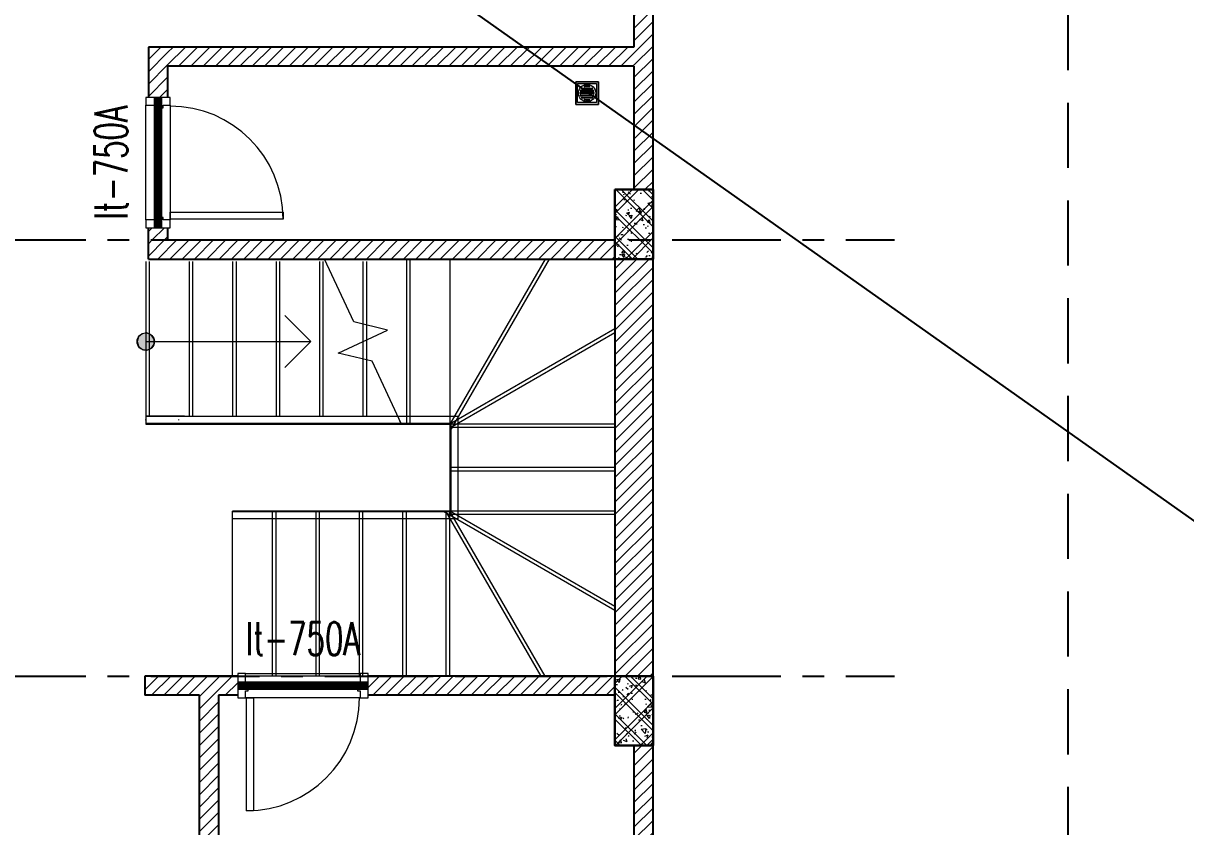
# Model space of a CAD drawing. Header units: millimetres. Extents: x -529861 to -223882, y -171969 to 61504.
# Drawn here: x -463959 to -457268, y -129857 to -125234 of the extents above; entities that cross this region are included whole.
import ezdxf
from ezdxf.enums import TextEntityAlignment as Align

# ---------------------------------------------------------------- set-up
doc = ezdxf.new("R2010")
doc.units = ezdxf.units.MM
doc.header["$LTSCALE"] = 5000
for name, pattern in [('CENTER', [2, 1.25, -0.25, 0.25, -0.25]), ('HIDDEN', [0.375, 0.25, -0.125]), ('Overhead', [3.96875, 2.38125, -1.5875])]:
    doc.linetypes.add(name, pattern=pattern)
for name, color, linetype, lineweight in [('A-DOOR', 8, 'Continuous', 9), ('A-DOOR-CUT', 7, 'Continuous', 18), ('A-FLOR-HRAL', 8, 'Continuous', 5), ('A-FLOR-HRAL-1', 8, 'Overhead', 5), ('A-WALL-CUT-1', 10, 'Continuous', 25), ('A-WALL-PATT-1', 8, 'Continuous', 5), ('A-WALL-PROJECTION', 7, 'Continuous', 9), ('KC-COT-HATCH', 13, 'Continuous', 15), ('KC-COT-NETCAT', 2, 'Continuous', 30), ('P-PIPE', 7, 'Continuous', 9), ('S-COLS-CUT', 1, 'Continuous', 25), ('S-COLS-PROJECTION', 7, 'Continuous', 9), ('S-COLS-PROJECTION-1', 7, 'Continuous', 25), ('S-COLS-PROJECTION-2', 7, 'Continuous', 5), ('S-STRS-1', 7, 'Continuous', 5), ('S-STRS-2', 7, 'Overhead', 5), ('S-STRS-ANNO', 7, 'Continuous', 5), ('S-STRS-MBND', 8, 'Overhead', 5), ('S-STRS-MBND-1', 8, 'Continuous', 5)]:
    doc.layers.add(name, color=color, linetype=linetype, lineweight=lineweight)
for name, color, linetype in [('KC ICC-COTVACH', 3, 'Continuous'), ('KCS_AXIS', 18, 'CENTER'), ('KCS_BORDER', 3, 'Continuous'), ('KCS_HIDDEN', 8, 'HIDDEN'), ('KCS_LANH_TO', 3, 'Continuous'), ('KCS_TEXT', 2, 'Continuous')]:
    doc.layers.add(name, color=color, linetype=linetype)
doc.layers.add('KCS_Plotter', color=11, linetype='Continuous', plot=False)
doc.styles.add('vnsimpli', font='vnsimli.shx', dxfattribs={"width": 0.65})
pattern_1 = [(49.99999999999999, (-466943.9143636969, -134450.3358131873), (182.184668996004, -15.93908553890309), [19.05, -209.55]), (355, (-466943.9143636969, -134450.3358131873), (-35.24242749778777, 191.0566080198829), [15.24, -167.64]), (100.451, (-466928.7323636969, -134451.6638131873), (146.9425016659592, 175.1166878202919), [16.19, -178.09]), (46.184, (-466943.9143636969, -134399.5358131873), (271.0788941350689, -42.04327417683035), [28.575, -314.325]), (96.63599999999998, (-466921.3243636969, -134403.0388131873), (237.4025071042102, 247.4272132782395), [24.28499999999998, -267.1349999999996]), (351.184, (-466943.9143636969, -134399.5358131873), (237.404605813934, 247.4251178605976), [22.86, -251.46]), (21, (-466918.5143636969, -134412.2358131873), (151.6148798353833, -102.2655185167625), [19.05, -209.55]), (226, (-466918.5143636969, -134412.2358131873), (170.6576495867728, -92.84730906988236), [15.23999999999998, -167.6399999999997]), (71.45100000000001, (-466905.8793636969, -134420.7578131873), (213.4170626943636, 81.92136778588423), [16.19, -178.09]), (67.5, (-466943.9143636969, -134450.3358131873), (-39.60297187194581, 74.77100506820722), [6.706, -158.902, 6.706, -163.474, -168.275]), (67.5, (-466943.9143636969, -134450.3358131873), (-39.60297187194581, 74.77100506820722), [-335.788, 6.706, -161.569]), (4.500000000000007, (-466943.9143636969, -134450.3358131873), (71.97091958991243, 96.54639358040444), [6.706, -90.322, 6.706, -155.092, -64.135]), (4.500000000000007, (-466943.9143636969, -134450.3358131873), (71.97091958991243, 96.54639358040444), [-258.826, 6.706, -57.42899999999999]), (327.5, (-467000.5563636969, -134450.3358131873), (135.5904877069497, -5.7289126709626), [6.706, -56.794, 6.706, -191.414, -262.89]), (327.5, (-467000.5563636969, -134450.3358131873), (135.5904877069497, -5.7289126709626), [-261.62, 6.706, -256.184]), (317.5, (-467025.9563636969, -134450.3358131873), (148.1288864750833, 25.42676126941608), [6.706, -75.844, 6.706, -124.866, -186.69]), (317.5, (-467025.9563636969, -134450.3358131873), (148.1288864750833, 25.42676126941608), [-214.122, 6.706, -179.984]), (315, (-466943.9143636969, -134450.3358131873), (76.33217702908782, 76.33217702908782), []), (315, (-466943.9143636969, -134419.2208131873), (76.33217702908782, 76.33217702908782), [])]
pattern_2 = [(45, (-466943.9143636969, -134450.3358131873), (-35.35533905932738, 35.35533905932738), [])]

# ---------------------------------------------------------------- blocks, each defined once
blk = doc.blocks.new('HBH_STR_COLUMN_REC - 220x400mm-1577201-MẶT BẰNG ĐỊNH VỊ CỬA TẦNG 1')
at = {"layer": 'S-COLS-CUT'}
for p, q in [((-110.0000000000001, 200), (109.9999999999998, 200)), ((-110.0000000000001, -199.9999999999999), (-110.0000000000001, 200)), ((109.9999999999998, 200), (109.9999999999998, -199.9999999999999)), ((109.9999999999998, -199.9999999999999), (-110.0000000000001, -199.9999999999999))]:
    blk.add_line(p, q, dxfattribs=at)
blk = doc.blocks.new('HBH_STR_COLUMN_REC - 220x400mm-1287819-MẶT BẰNG ĐỊNH VỊ CỬA TẦNG 1')
at = {"layer": 'S-COLS-CUT'}
for p, q in [((-110.0000000000001, 200), (109.9999999999998, 200)), ((-110.0000000000001, -199.9999999999999), (-110.0000000000001, 200)), ((109.9999999999998, 200), (109.9999999999998, -199.9999999999999)), ((109.9999999999998, -199.9999999999999), (-110.0000000000001, -199.9999999999999))]:
    blk.add_line(p, q, dxfattribs=at)
blk = doc.blocks.new('HBH_DR_WOOD_SINGLE - 750x2200-1083755-MẶT BẰNG ĐỊNH VỊ CỬA TẦNG 1')
at = {"layer": 'A-DOOR'}
for p, q in [((244.9999999999989, 69.99999999998083), (244.9999999999949, 719.999999999998)), ((244.999999999995, 719.999999999998), (285.0000000000086, 719.9999999999982)), ((285.0000000000086, 719.9999999999982), (285.0000000000126, 69.99999999998111)), ((285.0000000000126, 69.99999999998107), (245.0000000000005, 69.99999999998083))]:
    blk.add_line(p, q, dxfattribs=at)
blk.add_arc((285.0000000000001, 69.99999999999783), 649.9999999999995, 90.00000000000006, 180, dxfattribs=at)
at = {"layer": 'A-DOOR-CUT'}
for p, q in [((-369.9999999999985, 69.99999999999444), (-414.9999999999999, 69.99999999999444)), ((-414.9999999999999, 69.99999999999444), (-414.9999999999999, -70.00000000000557)), ((-369.9999999999985, 29.99999999999758), (-369.9999999999985, 69.99999999999444)), ((334.9999999999999, 69.99999999999444), (289.9999999999985, 69.99999999999444)), ((289.9999999999985, 69.99999999999444), (289.9999999999986, 29.99999999999758)), ((334.9999999999999, -70.00000000000557), (334.9999999999999, 69.99999999999444)), ((-354.9999999999973, 29.99999999999758), (-369.9999999999985, 29.99999999999758)), ((-354.9999999999973, -2.470290638711958e-12), (-354.9999999999973, 29.99999999999758)), ((289.9999999999986, 29.99999999999758), (274.9999999999973, 29.99999999999758)), ((274.9999999999973, 29.99999999999758), (274.9999999999973, -2.470290638711958e-12)), ((-369.9999999999985, -70.00000000000557), (-369.9999999999985, -2.470290638711958e-12)), ((-369.9999999999985, -2.470290638711958e-12), (-354.9999999999973, -2.470290638711958e-12)), ((274.9999999999973, -2.470290638711958e-12), (289.9999999999985, -2.470290638711958e-12)), ((289.9999999999985, -2.470290638711958e-12), (289.9999999999986, -70.00000000000557)), ((-414.9999999999999, -70.00000000000557), (-369.9999999999985, -70.00000000000557)), ((289.9999999999986, -70.00000000000557), (334.9999999999999, -70.00000000000557))]:
    blk.add_line(p, q, dxfattribs=at)
blk = doc.blocks.new('Top Rail Type - Top Rail_Internal_-981427-MẶT BẰNG ĐỊNH VỊ CỬA TẦNG 1')
at = {"layer": 'A-FLOR-HRAL'}
for p, q in [((3912.86515133698, 6955.399879907372), (3689.999992713776, 6955.399879907372)), ((3689.999992713776, 6915.39987990737), (3912.86515133698, 6915.399879907367)), ((3877.693726753026, 6937.490449172712), (3877.693726753026, 6933.309310642006))]:
    blk.add_line(p, q, dxfattribs=at)
at = {"layer": 'A-FLOR-HRAL', "flags": 128}
blk.add_lwpolyline([(3689.999992713771, 6933.475332794443), (3689.999992713771, 6935.399879907361), (3689.999992713771, 6937.324427020279)], dxfattribs=at)
blk = doc.blocks.new('Top Rail Type - Top Rail_Internal_-V1-MẶT BẰNG ĐỊNH VỊ CỬA TẦNG 1')
at = {"layer": 'A-FLOR-HRAL'}
for p, q in [((3689.999992713771, 6955.39987990736), (3689.999992713771, 6915.39987990736)), ((3689.999992713771, 6955.39987990736), (5140.325762657159, 6955.399879907355)), ((3689.999992713771, 6915.39987990736), (5158.97806898336, 6915.399879907355)), ((5158.97806898336, 6915.399879907355), (5140.325762657159, 6955.399879907355))]:
    blk.add_line(p, q, dxfattribs=at)
at = {"layer": 'A-FLOR-HRAL-1'}
for p, q in [((5140.325762657159, 6955.399879907355), (5385.399992713768, 6955.399879907354)), ((5158.97806898336, 6915.399879907355), (5385.399992713768, 6915.399879907354)), ((5385.399992713768, 6955.399879907354), (5485.399992713768, 6955.399879907354)), ((5385.399992713768, 6915.399879907354), (5445.399992713769, 6915.399879907354)), ((5445.399992713769, 6915.399879907354), (5445.399992713769, 6855.399879907354)), ((5485.399992713768, 6955.399879907354), (5485.399992713768, 6855.399879907354)), ((5445.399992713769, 6855.399879907354), (5445.399992713768, 6464.599879907356)), ((5485.399992713768, 6855.399879907354), (5485.399992713767, 6464.599879907356)), ((5445.399992713768, 6464.599879907356), (5445.399992713768, 6404.599879907356)), ((5485.399992713767, 6464.599879907356), (5485.399992713767, 6364.599879907356)), ((4189.999992713771, 6364.59987990736), (4189.999992713771, 6404.59987990736)), ((5385.399992713767, 6404.599879907356), (4189.999992713771, 6404.59987990736)), ((5385.399992713767, 6364.599879907356), (4189.999992713771, 6364.59987990736)), ((5445.399992713768, 6404.599879907356), (5385.399992713767, 6404.599879907356)), ((5485.399992713767, 6364.599879907356), (5385.399992713767, 6364.599879907356))]:
    blk.add_line(p, q, dxfattribs=at)
blk = doc.blocks.new('HBH_DR_WOOD_SINGLE - 750x2200 CỬA NHÔM KÍNH-1734643-MẶT BẰNG ĐỊNH VỊ CỬA TẦNG 1')
at = {"layer": 'A-DOOR'}
for p, q in [((244.9999999999989, 69.99999999998083), (244.9999999999949, 719.999999999998)), ((244.999999999995, 719.999999999998), (285.0000000000086, 719.9999999999982)), ((285.0000000000086, 719.9999999999982), (285.0000000000126, 69.99999999998111)), ((285.0000000000126, 69.99999999998107), (245.0000000000005, 69.99999999998083))]:
    blk.add_line(p, q, dxfattribs=at)
blk.add_arc((285.0000000000001, 69.99999999999783), 649.9999999999995, 90.00000000000006, 180, dxfattribs=at)
at = {"layer": 'A-DOOR-CUT'}
for p, q in [((-369.9999999999985, 69.99999999999444), (-414.9999999999999, 69.99999999999444)), ((-414.9999999999999, 69.99999999999444), (-414.9999999999999, -70.00000000000557)), ((-369.9999999999985, 29.99999999999758), (-369.9999999999985, 69.99999999999444)), ((334.9999999999999, 69.99999999999444), (289.9999999999985, 69.99999999999444)), ((289.9999999999985, 69.99999999999444), (289.9999999999986, 29.99999999999758)), ((334.9999999999999, -70.00000000000557), (334.9999999999999, 69.99999999999444)), ((-354.9999999999973, 29.99999999999758), (-369.9999999999985, 29.99999999999758)), ((-354.9999999999973, -2.470290638711958e-12), (-354.9999999999973, 29.99999999999758)), ((289.9999999999986, 29.99999999999758), (274.9999999999973, 29.99999999999758)), ((274.9999999999973, 29.99999999999758), (274.9999999999973, -2.470290638711958e-12)), ((-369.9999999999985, -70.00000000000557), (-369.9999999999985, -2.470290638711958e-12)), ((-369.9999999999985, -2.470290638711958e-12), (-354.9999999999973, -2.470290638711958e-12)), ((274.9999999999973, -2.470290638711958e-12), (289.9999999999985, -2.470290638711958e-12)), ((289.9999999999985, -2.470290638711958e-12), (289.9999999999986, -70.00000000000557)), ((-414.9999999999999, -70.00000000000557), (-369.9999999999985, -70.00000000000557)), ((289.9999999999986, -70.00000000000557), (334.9999999999999, -70.00000000000557))]:
    blk.add_line(p, q, dxfattribs=at)
blk = doc.blocks.new('HBH_PLB_FLOOR_WASTE - TYP-1319631-MẶT BẰNG ĐỊNH VỊ CỬA TẦNG 1')
at = {"layer": 'P-PIPE'}
for p, q in [((-64.99999999999541, -65.00000000002527), (-64.99999999999541, 64.9999999999749)), ((-64.99999999999541, 64.9999999999749), (65.00000000000787, 64.9999999999749)), ((65.00000000000792, 64.99999999997492), (-64.99999999999538, 64.99999999997492)), ((-64.99999999999538, 64.99999999997492), (-64.9999999999954, -65.00000000002524)), ((-54.99999999999541, -55.00000000002524), (-54.99999999999541, 54.99999999997492)), ((-54.99999999999541, 54.99999999997492), (55.00000000000789, 54.99999999997492)), ((-36.00000000000624, 15.28773567539052), (-36.00000000000615, -15.28773567540714)), ((-29.00000000000623, -28.98437499999141), (-29.00000000000626, 28.98437499997456)), ((-23.00000000000627, 28.98437499997456), (-23.00000000000606, -28.98437499999145)), ((-16.00000000000625, -36.64062499999147), (-16.00000000000626, 36.64062499997463)), ((-10.00000000000629, 36.64062499997463), (-10.00000000000606, -36.6406249999915)), ((-2.999999999981403, -38.74999999999157), (-2.999999999981177, 38.74999999997467)), ((3.000000000018795, 38.74999999997468), (3.000000000018785, -38.74999999999153)), ((10.00000000001859, -36.6406249999915), (10.00000000001882, 36.64062499997463)), ((16.00000000001879, 36.64062499997463), (16.00000000001878, -36.64062499999147)), ((23.00000000001859, -28.98437499999145), (23.0000000000188, 28.98437499997456)), ((29.00000000001879, 28.98437499997456), (29.00000000001876, -28.98437499999141)), ((36.00000000001867, -15.28773567540715), (36.00000000001876, 15.28773567539052)), ((55.00000000000789, 54.99999999997492), (55.00000000000789, -55.00000000002524)), ((65.00000000000789, 64.9999999999749), (65.00000000000789, -65.00000000002525)), ((65.00000000000792, -65.00000000002524), (65.00000000000792, 64.99999999997492)), ((65.00000000000789, -65.00000000002527), (-64.9999999999954, -65.00000000002527)), ((-64.9999999999954, -65.00000000002524), (65.00000000000792, -65.00000000002524)), ((55.00000000000789, -55.00000000002524), (-54.9999999999954, -55.00000000002524))]:
    blk.add_line(p, q, dxfattribs=at)
blk.add_circle((6.180442060968962e-12, -2.51766327603027e-11), 50.00000000000004, dxfattribs=at)
for centre, radius, start, end in [((-6.151781520347975e-12, -2.528863824844248e-11), 41.87499999999999, 158.5874781880334, 201.412521807559), ((-37.49231106692829, 14.69587711305846), 1.605393683263967, 21.63354212145727, 158.3664578785403), ((-26.00000000000616, 28.98437499997455), 3.0000000000001, 1.087749701060523e-12, 180.0000000000007), ((-13.00000000000616, 36.64062499997461), 3.000000000000094, 1.164083013415647e-12, 180.0000000000006), ((1.8696443872257e-11, 38.74999999997467), 3.00000000000009, 4.961665303083086e-13, 180.0000000000002), ((13.00000000001869, 36.64062499997461), 3.000000000000096, 5.915831707522141e-13, 180.0000000000003), ((26.00000000001869, 28.98437499997455), 3.000000000000097, 6.106664988409952e-13, 180.0000000000003), ((37.49231106694083, 14.69587711305846), 1.605393683263967, 21.63354212146066, 158.3664578785438), ((1.86794055106085e-11, -2.528863824844248e-11), 41.87499999999999, 338.5874781924414, 21.41252181196772), ((-37.49231106692829, -14.69587711307532), 1.605393683263967, 201.6335420075736, 338.3664578785518), ((-26.00000000000616, -28.98437499999141), 3.000000000000098, 180.0000000000003, 1.526666247102488e-13), ((-13.00000000000616, -36.64062499999147), 3.000000000000094, 180.0000000000002, 2.544443745170813e-13), ((1.8696443872257e-11, -38.74999999999153), 3.000000000000091, 180.0000000000012, 7.124442486478279e-13), ((13.00000000001869, -36.64062499999147), 3.000000000000094, 180.0000000000011, 1.017777498068325e-12), ((26.00000000001869, -28.98437499999141), 3.000000000000099, 180.0000000000011, 9.15999748261493e-13), ((37.49231106694083, -14.69587711307532), 1.605393683263965, 201.6335421214482, 338.3664579924264)]:
    blk.add_arc(centre, radius, start, end, dxfattribs=at)
blk = doc.blocks.new('2-LUOI TRUC')
at = {"layer": 'KCS_AXIS', "ltscale": 0.1}
for p, q in [((-23605.34346586291, -46766.54382074761), (-23605.34346586291, -33447.5459575562)), ((-31495.34346586291, -39177.5459575562), (-22215.34346586291, -39177.5459575562)), ((-31495.34346586291, -41687.54595751593), (-22215.34346586291, -41687.54595751593))]:
    blk.add_line(p, q, dxfattribs=at)
blk = doc.blocks.new('*U935')
at = {"layer": 'KC-COT-HATCH'}
h = blk.add_hatch(dxfattribs=at)
h.set_pattern_fill('CHAU-02', color=256, scale=30, pattern_type=2)
h.set_pattern_definition([(49.99999999999999, (-758.4432547455838, -466.9000352710326), (215.178054780226, -18.82564049477853), [22.5, -247.5]), (355, (-758.4432547455838, -466.9000352710326), (-41.6254000839, 225.6576401100035), [18, -198]), (100.4514, (-740.5117507455836, -468.4688372710326), (173.5528145142065, 206.8318626182861), [19.122057, -210.3426336]), (46.18420000000001, (-758.4432547455838, -406.9000352710326), (320.1723145876933, -49.65570429870542), [33.75, -371.25]), (96.6356, (-731.7622312455837, -411.0380273710326), (280.398811664611, 292.2353612701325), [28.6830864, -315.5139]), (351.1842, (-758.4432547455838, -406.9000352710326), (280.3985835400882, 292.2355802775974), [27, -297]), (21, (-728.4432547455838, -421.9000352710326), (179.0721156355385, -120.7856671996016), [22.5, -247.5]), (226, (-728.4432547455838, -421.9000352710326), (201.5646367418057, -109.6619427481773), [17.99999999999997, -197.9999999999998]), (71.4514, (-713.5205848455837, -431.9655170710327), (252.066788574447, 96.75914901298572), [19.122057, -210.3426336]), (67.5, (-758.4432547455838, -466.9000352710326), (-46.77485499136161, 88.31233855207942), [0, -195.6, 0, -201, 0, -198.75]), (4.500000000000006, (-758.4432547455838, -466.9000352710326), (85.00527716362008, 114.0309565615238), [0, -114.6, 0, -191.1, 0, -75.75]), (327.5, (-825.3432547455836, -466.9000352710326), (160.1467308517227, -6.766461520313927), [0, -75, 0, -234, 0, -310.5]), (317.5, (-855.3432547455836, -466.9000352710326), (174.9558508027159, 30.03149469969532), [0, -97.5, 0, -155.4, 0, -220.5]), (315, (-758.4432547455838, -466.9000352710326), (90.15611460128481, 90.15611460128481), []), (315, (-758.4432547455838, -430.1500352710326), (90.15611460128481, 90.15611460128481), [])])
h.paths.add_polyline_path([(-110.0000000000002, 200.0000000000001), (-110.0000000000002, -199.9999999999999), (109.9999999999998, -199.9999999999999), (109.9999999999998, 200.0000000000001)])
at = {"layer": 'KC-COT-NETCAT'}
blk.add_lwpolyline([(-110.0000000000002, -199.9999999999999), (109.9999999999998, -199.9999999999999), (109.9999999999998, 200.0000000000001), (-110.0000000000002, 200.0000000000001)], close=True, dxfattribs=at)
blk = doc.blocks.new('2-MBC')
at = {"layer": 'KC ICC-COTVACH', "xscale": -1, "rotation": 180}
for p in [(6279.999999999825, 6939.999999973821), (6279.999999999825, 4139.999999922031)]:
    blk.add_blockref('*U935', p, dxfattribs=at)
at = {"layer": 'KCS_AXIS'}
blk.add_blockref('2-LUOI TRUC', (29995.34346586291, 46027.5459575562), dxfattribs=at)

msp = doc.modelspace()

# ---------------------------------------------------------------- hatches: boundary and pattern name
at = {"layer": 'A-WALL-PATT-1'}
h = msp.add_hatch(dxfattribs=at)
h.set_pattern_fill('FP_2', color=256, style=0, pattern_type=2)
h.set_pattern_definition(pattern_2)
h.paths.add_polyline_path([(-460333.9143709831, -126190.33593328), (-460333.9143709831, -122360.33593328), (-460443.9143709831, -122360.33593328), (-460443.9143709831, -126190.33593328)])
h = msp.add_hatch(dxfattribs=at)
h.set_pattern_fill('FP_2', color=256, style=0, pattern_type=2)
h.set_pattern_definition(pattern_2)
h.paths.add_polyline_path([(-463238.9143709831, -126480.3359332799), (-463128.9143709831, -126480.3359332799), (-463128.9143709831, -126410.33593328), (-463238.9143709831, -126410.33593328), (-463238.9143709831, -126465.33593328)])
h.paths.add_polyline_path([(-463128.9143709831, -125660.33593328), (-463128.9143709831, -125370.3359332799), (-463238.9143709831, -125370.3359332799), (-463238.9143709831, -125660.33593328), (-463153.9143709831, -125660.33593328)])
h = msp.add_hatch(dxfattribs=at)
h.set_pattern_fill('FP_2', color=256, style=0, pattern_type=2)
h.set_pattern_definition(pattern_2)
h.paths.add_polyline_path([(-460772.8121841529, -125480.33593328), (-460443.9143709831, -125480.33593328), (-460443.9143709831, -125370.33593328), (-463128.9143709831, -125370.3359332799), (-463128.9143709831, -125480.3359332799), (-461709.232299216, -125480.33593328)])
h = msp.add_hatch(dxfattribs=at)
h.set_pattern_fill('FP_2', color=256, style=0, pattern_type=2)
h.set_pattern_definition(pattern_2)
h.paths.add_polyline_path([(-460568.9143709831, -126590.33593328), (-460553.9143709831, -126590.33593328), (-460553.9143709831, -126480.33593328), (-463238.9143709831, -126480.3359332799), (-463238.9143709831, -126590.3359332799), (-461709.232299216, -126590.33593328)])
h = msp.add_hatch(dxfattribs=at)
h.set_pattern_fill('FP_2', color=256, style=0, pattern_type=2)
h.set_pattern_definition(pattern_2)
h.paths.add_polyline_path([(-460333.9143709831, -128990.33593328), (-460333.9143709831, -126590.33593328), (-460553.9143709831, -126590.33593328), (-460553.9143709828, -128990.33593328)])
h = msp.add_hatch(dxfattribs=at)
h.set_pattern_fill('FP_2', color=256, style=0, pattern_type=2)
h.set_pattern_definition(pattern_2)
h.paths.add_polyline_path([(-460553.9143709828, -129100.33593328), (-460553.9143709828, -128990.33593328), (-461974.2512782087, -128990.33593328), (-461974.2512782087, -129100.33593328), (-460568.9143709831, -129100.33593328)])
h.paths.add_polyline_path([(-462724.2512782087, -129100.33593328), (-462724.2512782087, -128990.33593328), (-463259.2512782087, -128990.33593328), (-463259.2512782087, -129100.33593328), (-462834.2512782087, -129100.33593328)])
h = msp.add_hatch(dxfattribs=at)
h.set_pattern_fill('FP_2', color=256, style=0, pattern_type=2)
h.set_pattern_definition(pattern_2)
h.paths.add_polyline_path([(-462944.2512782087, -131420.33593328), (-462834.2512782087, -131420.33593328), (-462834.2512782087, -129100.33593328), (-462944.2512782087, -129100.33593328), (-462944.2512782087, -131405.33593328)])
h = msp.add_hatch(dxfattribs=at)
h.set_pattern_fill('FP_2', color=256, style=0, pattern_type=2)
h.set_pattern_definition(pattern_2)
h.paths.add_polyline_path([(-460333.9143709831, -133220.33593328), (-460333.9143709831, -129390.33593328), (-460443.9143709831, -129390.33593328), (-460443.9143709831, -133220.33593328)])
at = {"layer": 'S-COLS-PROJECTION-2'}
h = msp.add_hatch(dxfattribs=at)
h.set_pattern_fill('FP_1', color=256, style=0, pattern_type=2)
h.set_pattern_definition(pattern_1)
h.paths.add_polyline_path([(-460333.9143709828, -126590.33593328), (-460333.9143709828, -126190.33593328), (-460553.9143709828, -126190.33593328), (-460553.9143709828, -126590.33593328)])
h = msp.add_hatch(dxfattribs=at)
h.set_pattern_fill('FP_1', color=256, style=0, pattern_type=2)
h.set_pattern_definition(pattern_1)
h.paths.add_polyline_path([(-460443.9143709831, -129390.33593328), (-460333.9143709828, -129390.33593328), (-460333.9143709828, -128990.33593328), (-460553.9143709828, -128990.33593328), (-460553.9143709828, -129390.33593328), (-460458.9143709831, -129390.33593328)])
at = {"layer": 'S-STRS-ANNO'}
h = msp.add_hatch(color=256, dxfattribs=at)
edge = h.paths.add_edge_path()
edge.add_arc((-463253.9143709831, -127065.33593328), 50, 0, 360)
msp.add_hatch(color=256, dxfattribs=at).paths.add_polyline_path([(-463246.7986290694, -127114.827005374), (-463221.1713342858, -127103.1234119977), (-463205.9397223024, -127079.422561122), (-463205.9397223024, -127051.2493054379), (-463221.1713342858, -127027.5484545623), (-463246.7986290694, -127015.8448611859), (-463274.6851216332, -127019.8543335122), (-463295.9770476246, -127038.3038924072), (-463303.9143709831, -127065.33593328), (-463295.9770476246, -127092.3679741527), (-463274.6851216332, -127110.8175330477)])

# ---------------------------------------------------------------- linework, layer by layer
at = {"layer": 'A-WALL-CUT-1'}
for p, q in [((-460443.9143709831, -122360.33593328), (-460443.9143709831, -125370.33593328)), ((-460333.9143709831, -126190.33593328), (-460333.9143709831, -122360.33593328)), ((-463238.9143709831, -125370.33593328), (-463238.9143709831, -125660.33593328)), ((-460443.9143709831, -125370.33593328), (-463238.9143709831, -125370.33593328)), ((-463128.9143709831, -125480.33593328), (-463128.9143709831, -125660.33593328)), ((-460443.9143709831, -125480.33593328), (-463128.9143709831, -125480.33593328)), ((-460443.9143709831, -125480.33593328), (-460443.9143709831, -126190.33593328)), ((-463238.9143709831, -126590.33593328), (-463238.9143709831, -126410.33593328)), ((-463128.9143709831, -126410.33593328), (-463128.9143709831, -126480.33593328)), ((-463128.9143709831, -126480.33593328), (-460553.9143709831, -126480.33593328)), ((-460553.9143709831, -126480.33593328), (-460553.9143709828, -128990.33593328)), ((-463238.9143709831, -126590.33593328), (-460333.9143709831, -126590.33593328)), ((-460333.9143709831, -128990.33593328), (-460333.9143709831, -126590.33593328)), ((-463259.2512782087, -128990.33593328), (-463259.2512782087, -129100.33593328)), ((-462724.2512782087, -128990.33593328), (-463259.2512782087, -128990.33593328)), ((-460333.9143709831, -128990.33593328), (-461974.2512782087, -128990.33593328)), ((-462944.2512782087, -129100.33593328), (-463259.2512782087, -129100.33593328)), ((-462944.2512782087, -131420.33593328), (-462944.2512782087, -129100.33593328)), ((-462834.2512782087, -129100.33593328), (-462834.2512782087, -131530.33593328)), ((-462724.2512782087, -129100.33593328), (-462834.2512782087, -129100.33593328)), ((-460553.9143709828, -129100.33593328), (-461974.2512782087, -129100.33593328)), ((-460443.9143709831, -129390.33593328), (-460443.9143709831, -131530.33593328)), ((-460333.9143709831, -133220.33593328), (-460333.9143709831, -129390.33593328))]:
    msp.add_line(p, q, dxfattribs=at)
at = {"layer": 'A-WALL-PROJECTION'}
for p, q in [((-463253.9143709831, -126365.33593328), (-463253.9143709831, -125705.33593328)), ((-463113.9143709831, -125705.33593328), (-463113.9143709831, -126365.33593328)), ((-462679.2512782087, -128975.33593328), (-462019.2512782087, -128975.33593328)), ((-462019.2512782087, -129115.33593328), (-462679.2512782087, -129115.33593328))]:
    msp.add_line(p, q, dxfattribs=at)
at = {"layer": 'KCS_HIDDEN', "ltscale": 0.3}
msp.add_line((-457946.4835324015, -117815.8167407333), (-457946.4835324015, -140045.7597331531), dxfattribs=at)
at = {"layer": 'KCS_LANH_TO', "color": 1, "linetype": 'ByBlock', "ltscale": 1500, "const_width": 50}
for points in [[(-463183.914370983, -125660.3359332803), (-463183.914370983, -126410.3359332803)], [(-462724.251278209, -129045.3359332803), (-461974.251278209, -129045.3359332803)]]:
    msp.add_lwpolyline(points, dxfattribs=at)
at = {"layer": 'KCS_Plotter', "linetype": 'ByBlock', "ltscale": 1500}
msp.add_line((-472309.8424399408, -117428.5354907326), (-439778.2174399408, -140433.0409831523), dxfattribs=at)
at = {"layer": 'S-COLS-CUT'}
for p, q in [((-460553.9143709828, -126190.33593328), (-460553.9143709828, -126590.33593328)), ((-460458.9143709831, -126190.33593328), (-460553.9143709828, -126190.33593328)), ((-460333.9143709828, -126590.33593328), (-460333.9143709828, -126190.33593328)), ((-460333.9143709828, -129390.33593328), (-460333.9143709828, -128990.33593328)), ((-460553.9143709828, -129115.33593328), (-460553.9143709828, -129390.33593328)), ((-460553.9143709828, -129390.33593328), (-460458.9143709831, -129390.33593328))]:
    msp.add_line(p, q, dxfattribs=at)
at = {"layer": 'S-COLS-PROJECTION'}
for p, q in [((-460443.9143709831, -126190.33593328), (-460458.9143709831, -126190.33593328)), ((-460333.9143709828, -126190.33593328), (-460443.9143709831, -126190.33593328)), ((-460553.9143709828, -126590.33593328), (-460333.9143709828, -126590.33593328)), ((-460553.9143709828, -128990.33593328), (-460553.9143709828, -129115.33593328)), ((-460333.9143709828, -128990.33593328), (-460553.9143709828, -128990.33593328)), ((-460458.9143709831, -129390.33593328), (-460443.9143709831, -129390.33593328)), ((-460443.9143709831, -129390.33593328), (-460333.9143709828, -129390.33593328))]:
    msp.add_line(p, q, dxfattribs=at)
at = {"layer": 'S-STRS-1'}
for p, q in [((-463253.9143709831, -126605.33593328), (-463253.9143709831, -127494.93593328)), ((-463003.9143709831, -126605.33593328), (-463003.9143709831, -127494.93593328)), ((-462753.9143709831, -126605.33593328), (-462753.9143709831, -127494.93593328)), ((-462503.9143709831, -126605.33593328), (-462503.9143709831, -127494.93593328)), ((-462253.9143709831, -126605.33593328), (-462253.9143709831, -127494.93593328)), ((-462003.9143709831, -126964.8861106513), (-462003.9143709831, -127065.33593328)), ((-462003.9143709831, -127165.7857559086), (-462003.9143709831, -127494.93593328)), ((-463253.9143709831, -127534.93593328), (-463253.9143709831, -127540.33593328)), ((-463253.9143709831, -127540.33593328), (-463003.9143709831, -127540.33593328)), ((-463003.9143709831, -127534.93593328), (-463003.9143709831, -127540.33593328)), ((-463003.9143709831, -127540.33593328), (-462753.9143709831, -127540.33593328)), ((-462753.9143709831, -127534.93593328), (-462753.9143709831, -127540.33593328)), ((-462753.9143709831, -127540.33593328), (-462503.9143709831, -127540.33593328)), ((-462503.9143709831, -127534.93593328), (-462503.9143709831, -127540.33593328)), ((-462503.9143709831, -127540.33593328), (-462253.9143709831, -127540.33593328)), ((-462253.9143709831, -127534.93593328), (-462253.9143709831, -127540.33593328)), ((-462253.9143709831, -127540.33593328), (-462003.9143709831, -127540.33593328)), ((-462003.9143709831, -127534.93593328), (-462003.9143709831, -127540.33593328)), ((-462003.9143709831, -127540.33593328), (-461782.4182333595, -127540.33593328))]:
    msp.add_line(p, q, dxfattribs=at)
at = {"layer": 'S-STRS-2'}
for p, q in [((-463233.9143709831, -126605.33593328), (-463233.9143709831, -127494.93593328)), ((-462983.9143709831, -126605.33593328), (-462983.9143709831, -127494.93593328)), ((-462733.9143709831, -126605.33593328), (-462733.9143709831, -127494.93593328)), ((-462483.9143709831, -126605.33593328), (-462483.9143709831, -127494.93593328)), ((-462233.9143709831, -126605.33593328), (-462233.9143709831, -127494.93593328)), ((-461983.9143709831, -126969.7467243685), (-461983.9143709831, -127056.0097801169)), ((-461983.9143709831, -127170.6463696258), (-461983.9143709831, -127494.93593328)), ((-463233.9143709831, -127534.93593328), (-463233.9143709831, -127540.33593328)), ((-462983.9143709831, -127534.93593328), (-462983.9143709831, -127540.33593328)), ((-462733.9143709831, -127534.93593328), (-462733.9143709831, -127540.33593328)), ((-462483.9143709831, -127534.93593328), (-462483.9143709831, -127540.33593328)), ((-462233.9143709831, -127534.93593328), (-462233.9143709831, -127540.33593328)), ((-461983.9143709831, -127534.93593328), (-461983.9143709831, -127540.33593328))]:
    msp.add_line(p, q, dxfattribs=at)
at = {"layer": 'S-STRS-ANNO'}
for p, q in [((-462303.9143709831, -127065.33593328), (-462453.9143709831, -126915.33593328)), ((-463295.9770476246, -127038.3038924072), (-463303.9143709831, -127065.33593328)), ((-463274.6851216332, -127019.8543335122), (-463295.9770476246, -127038.3038924072)), ((-463246.7986290694, -127015.8448611859), (-463274.6851216332, -127019.8543335122)), ((-463221.1713342858, -127027.5484545623), (-463246.7986290694, -127015.8448611859)), ((-463205.9397223024, -127051.2493054379), (-463221.1713342858, -127027.5484545623)), ((-463205.9397223024, -127079.422561122), (-463205.9397223024, -127051.2493054379)), ((-463303.9143709831, -127065.33593328), (-463295.9770476246, -127092.3679741527)), ((-463295.9770476246, -127092.3679741527), (-463274.6851216332, -127110.8175330477)), ((-463274.6851216332, -127110.8175330477), (-463246.7986290694, -127114.827005374)), ((-463253.9143709831, -127065.33593328), (-463003.9143709831, -127065.33593328)), ((-463246.7986290694, -127114.827005374), (-463221.1713342858, -127103.1234119977)), ((-463221.1713342858, -127103.1234119977), (-463205.9397223024, -127079.422561122)), ((-463003.9143709831, -127065.33593328), (-462753.9143709831, -127065.33593328)), ((-462753.9143709831, -127065.33593328), (-462503.9143709831, -127065.33593328)), ((-462503.9143709831, -127065.33593328), (-462303.9143709831, -127065.33593328)), ((-462303.9143709831, -127065.33593328), (-462453.9143709831, -127215.33593328))]:
    msp.add_line(p, q, dxfattribs=at)
msp.add_circle((-463253.9143709831, -127065.33593328), 50, dxfattribs=at)
at = {"layer": 'S-STRS-MBND'}
for p, q in [((-462003.9143709831, -126605.33593328), (-462003.9143709831, -126964.8861106513)), ((-461983.9143709831, -126605.33593328), (-461983.9143709831, -126969.7467243685)), ((-461753.9143709831, -126590.33593328), (-461753.9143709831, -127540.33593328)), ((-461733.9143709831, -126590.33593328), (-461733.9143709831, -127540.33593328)), ((-460932.3376044854, -126590.33593328), (-461503.9143709831, -127580.33593328)), ((-460955.431615253, -126590.33593328), (-461503.9143709831, -127540.33593328)), ((-461503.9143709831, -126590.33593328), (-461503.9143709831, -127540.33593328)), ((-461063.9143709831, -126590.33593328), (-460553.9143709831, -126590.33593328)), ((-460553.9143709831, -126590.33593328), (-460553.9143709831, -128990.33593328)), ((-461983.9143709831, -127056.0097801169), (-461983.9143709831, -127170.6463696258)), ((-460553.9143709831, -126991.8531775498), (-461503.9143709831, -127540.33593328)), ((-460553.9143709831, -127014.9471883174), (-461503.9143709831, -127563.4299440476)), ((-462003.9143709831, -127065.33593328), (-462003.9143709831, -127165.7857559086)), ((-461782.4182333595, -127540.33593328), (-461503.9143709831, -127540.33593328)), ((-461503.9143709831, -127540.33593328), (-461503.9143709831, -128040.33593328)), ((-460553.9143709831, -127540.33593328), (-461503.9143709831, -127540.33593328)), ((-460553.9143709831, -127560.33593328), (-461503.9143709831, -127560.33593328)), ((-460553.9143709831, -127790.33593328), (-461503.9143709831, -127790.33593328)), ((-460553.9143709831, -127810.33593328), (-461503.9143709831, -127810.33593328)), ((-462753.9143709831, -128990.33593328), (-462753.9143709831, -128040.33593328)), ((-461503.9143709831, -128040.33593328), (-462753.9143709831, -128040.33593328)), ((-462523.9143709831, -128990.33593328), (-462523.9143709831, -128040.33593328)), ((-462503.9143709831, -128990.33593328), (-462503.9143709831, -128040.33593328)), ((-462273.9143709831, -128990.33593328), (-462273.9143709831, -128040.33593328)), ((-462253.9143709831, -128990.33593328), (-462253.9143709831, -128040.33593328)), ((-462023.9143709831, -128990.33593328), (-462023.9143709831, -128040.33593328)), ((-462003.9143709831, -128990.33593328), (-462003.9143709831, -128040.33593328)), ((-461773.9143709831, -128990.33593328), (-461773.9143709831, -128040.33593328)), ((-461753.9143709831, -128990.33593328), (-461753.9143709831, -128040.33593328)), ((-460553.9143709831, -128611.9126997777), (-461543.9143709831, -128040.33593328)), ((-460978.5256260206, -128990.33593328), (-461527.0083817507, -128040.33593328)), ((-461523.9143709831, -128990.33593328), (-461523.9143709831, -128040.33593328)), ((-461503.9143709831, -128990.33593328), (-461503.9143709831, -128040.33593328)), ((-460955.431615253, -128990.33593328), (-461503.9143709831, -128040.33593328)), ((-460553.9143709831, -128588.8186890101), (-461503.9143709831, -128040.33593328)), ((-460553.9143709831, -128040.33593328), (-461503.9143709831, -128040.33593328)), ((-460553.9143709831, -128060.33593328), (-461503.9143709831, -128060.33593328)), ((-460553.9143709831, -128990.33593328), (-462753.9143709831, -128990.33593328))]:
    msp.add_line(p, q, dxfattribs=at)
at = {"layer": 'S-STRS-MBND-1'}
for p, q in [((-462056.7416537007, -126952.0474599004), (-462225.4105086068, -126590.33593328)), ((-461862.3037792586, -126999.301829883), (-462056.7416537007, -126952.0474599004)), ((-462145.5249627076, -127131.370036677), (-461862.3037792586, -126999.301829883)), ((-461951.0870882655, -127178.6244066595), (-462145.5249627076, -127131.370036677)), ((-461782.4182333595, -127540.33593328), (-461951.0870882655, -127178.6244066595))]:
    msp.add_line(p, q, dxfattribs=at)

# ---------------------------------------------------------------- block references
at = {"layer": 'A-DOOR'}
for name, p, rotation in [('HBH_DR_WOOD_SINGLE - 750x2200-1083755-MẶT BẰNG ĐỊNH VỊ CỬA TẦNG 1', (-463183.9143709831, -126075.33593328), 269.9999999999999), ('HBH_DR_WOOD_SINGLE - 750x2200 CỬA NHÔM KÍNH-1734643-MẶT BẰNG ĐỊNH VỊ CỬA TẦNG 1', (-462389.2512782087, -129045.33593328), 180)]:
    msp.add_blockref(name, p, dxfattribs=dict(at, rotation=rotation))
at = {"layer": 'A-FLOR-HRAL'}
for name in ['Top Rail Type - Top Rail_Internal_-981427-MẶT BẰNG ĐỊNH VỊ CỬA TẦNG 1', 'Top Rail Type - Top Rail_Internal_-V1-MẶT BẰNG ĐỊNH VỊ CỬA TẦNG 1']:
    msp.add_blockref(name, (-466943.9143636969, -134450.3358131873), dxfattribs=at)
at = {"layer": 'KCS_BORDER', "ltscale": 1500}
msp.add_blockref('2-MBC', (-466723.9143709831, -133330.3359332396), dxfattribs=at)
at = {"layer": 'P-PIPE', "rotation": 90}
msp.add_blockref('HBH_PLB_FLOOR_WASTE - TYP-1319631-MẶT BẰNG ĐỊNH VỊ CỬA TẦNG 1', (-460713.9143709831, -125635.33593328), dxfattribs=at)
at = {"layer": 'S-COLS-PROJECTION-1'}
for name, p in [('HBH_STR_COLUMN_REC - 220x400mm-1577201-MẶT BẰNG ĐỊNH VỊ CỬA TẦNG 1', (-460443.9143709828, -126390.33593328)), ('HBH_STR_COLUMN_REC - 220x400mm-1287819-MẶT BẰNG ĐỊNH VỊ CỬA TẦNG 1', (-460443.9143709828, -129190.33593328))]:
    msp.add_blockref(name, p, dxfattribs=at)

# ---------------------------------------------------------------- texts
at = {"layer": 'KCS_TEXT', "linetype": 'ByBlock', "ltscale": 1500, "style": 'vnsimpli', "width": 0.65}
msp.add_text('lt-750A', height=190, rotation=90, dxfattribs=at).set_placement((-463358.914370983, -126035.3359332803), align=Align.CENTER)
msp.add_text('lt-750A', height=190, dxfattribs=at).set_placement((-462349.251278209, -128870.3359332803), align=Align.CENTER)

doc.saveas('drawing.dxf')
